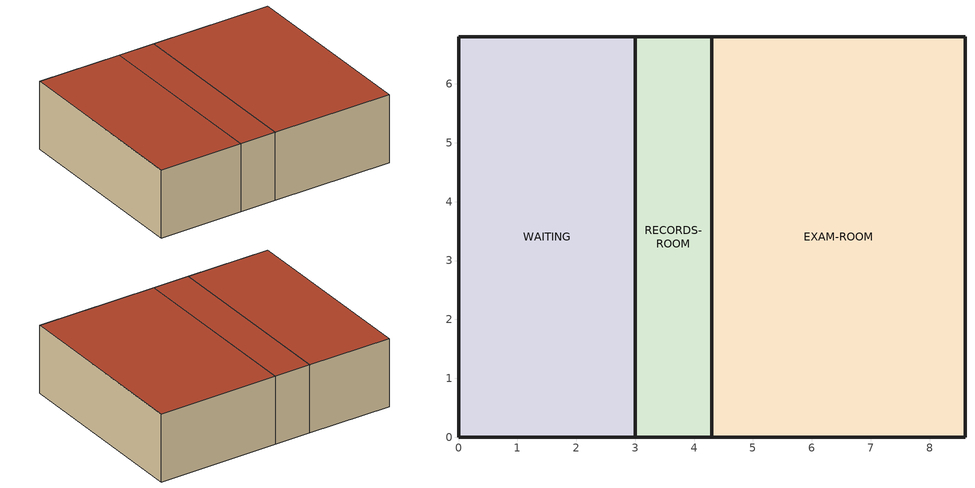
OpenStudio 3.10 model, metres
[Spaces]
WAITING
 floor ground (EW3B03-ConstructionSet Floor): 0,0 0,6.8 3,6.8 3,0 z0
 wall outside (EW3B03-ConstructionSet Wall): 0,6.8 0,0 3,0 3,6.8 0,6.8 z0:2.44
 roof outside (EW3B03-ConstructionSet Roof): 3,0 3,6.8 0,6.8 0,0 z2.44
EXAM-ROOM
 floor ground (EW3B03-ConstructionSet Floor): 4.3,0 4.3,6.8 8.6,6.8 8.6,0 z0
 wall outside (EW3B03-ConstructionSet Wall): 4.3,6.8 4.3,0 8.6,0 8.6,6.8 4.3,6.8 z0:2.44
 roof outside (EW3B03-ConstructionSet Roof): 8.6,0 8.6,6.8 4.3,6.8 4.3,0 z2.44
RECORDS-ROOM
 floor ground (EW3B03-ConstructionSet Floor): 3,0 3,6.8 4.3,6.8 4.3,0 z0
 wall outside (EW3B03-ConstructionSet Wall): 3,6.8 3,0 4.3,0 4.3,6.8 3,6.8 z0:2.44
 roof outside (EW3B03-ConstructionSet Roof): 4.3,0 4.3,6.8 3,6.8 3,0 z2.44
[Building]
multi-cli-3-revit-archicad-openstudio-task-03-windows
[Material]
Name | Roughness | Thickness {m} | Conductivity {W/m-K} | Density {kg/m3} | Specific Heat {J/kg-K}
EW Wall Insulation | MediumSmooth | 0.2 | 0.08 | 160 | 900
EW Roof Insulation | MediumSmooth | 0.24 | 0.055 | 120 | 1000
EW Floor Slab | MediumRough | 0.18 | 1.4 | 2200 | 900
[Construction]
EW3B03-ConstructionSet Wall: EW Wall Insulation
EW3B03-ConstructionSet Roof: EW Roof Insulation
EW3B03-ConstructionSet Floor: EW Floor Slab
[BuildingStory]
Level 1: Nominal Z Coordinate {m}=0
[Space] Building Story=Level 1
Name | Thermal Zone | Design Specification Outdoor Air Object
WAITING | WAITING-ZN | WAITING Outdoor Air
EXAM-ROOM | EXAM-ROOM-ZN | EXAM-ROOM Outdoor Air
RECORDS-ROOM | RECORDS-ROOM-ZN | RECORDS-ROOM Outdoor Air
[ThermalZone] Use Ideal Air Loads=Yes
Name | Thermostat
WAITING-ZN | WAITING Thermostat
EXAM-ROOM-ZN | EXAM-ROOM Thermostat
RECORDS-ROOM-ZN | RECORDS-ROOM Thermostat
[Sizing:Zone] Zone Cooling Design Supply Air Temperature Input Method=SupplyAirTemperature; Zone Cooling Design Supply Air Temperature {C}=14; Zone Cooling Design Supply Air Temperature Difference {deltaC}=11.11; Zone Heating Design Supply Air Temperature Input Method=SupplyAirTemperature; Zone Heating Design Supply Air Temperature {C}=40; Zone Heating Design Supply Air Temperature Difference {deltaC}=11.11; Zone Cooling Design Supply Air Humidity Ratio {kg-H2O/kg-air}=0.0085; Zone Heating Design Supply Air Humidity Ratio {kg-H2O/kg-air}=0.008; Cooling Design Air Flow Method=DesignDay; Heating Design Air Flow Method=DesignDay; Account for Dedicated Outdoor Air System=No; Dedicated Outdoor Air System Control Strategy=NeutralSupplyAir; Dedicated Outdoor Air Low Setpoint Temperature for Design {C}=autosize; Dedicated Outdoor Air High Setpoint Temperature for Design {C}=autosize; Zone Load Sizing Method=Sensible Load Only No Latent Load; Zone Latent Cooling Design Supply Air Humidity Ratio Input Method=HumidityRatioDifference; Zone Cooling Design Supply Air Humidity Ratio Difference {kgWater/kgDryAir}=0.005; Zone Latent Heating Design Supply Air Humidity Ratio Input Method=HumidityRatioDifference; Zone Humidification Design Supply Air Humidity Ratio Difference {kgWater/kgDryAir}=0.005; Sizing Option=Coincident
WAITING-ZN; EXAM-ROOM-ZN; RECORDS-ROOM-ZN
[ThermostatSetpoint:DualSetpoint] Heating Setpoint Temperature Schedule=Heating Setpoint 20C; Cooling Setpoint Temperature Schedule=Cooling Setpoint 24C
WAITING Thermostat; EXAM-ROOM Thermostat; RECORDS-ROOM Thermostat
[People:Definition] Number of People Calculation Method=People/Area; Fraction Radiant=0.3
Name | People per Space Floor Area {person/m2}
WAITING People Definition | 0.18
EXAM-ROOM People Definition | 0.08
RECORDS-ROOM People Definition | 0.02
[People] Activity Level Schedule=Occupant Activity 120W; Multiplier=1
Name | People Definition | Space or SpaceType | Number of People Schedule
WAITING People | WAITING People Definition | WAITING | WAITING-VENTILATION
EXAM-ROOM People | EXAM-ROOM People Definition | EXAM-ROOM | EXAM-VENTILATION
RECORDS-ROOM People | RECORDS-ROOM People Definition | RECORDS-ROOM | RECORDS-LOW-VENTILATION
[Lights:Definition] Design Level Calculation Method=Watts/Area
Name | Watts per Space Floor Area {W/m2}
WAITING Lights Definition | 9
EXAM-ROOM Lights Definition | 10
RECORDS-ROOM Lights Definition | 4
[Lights] Fraction Replaceable=1
Name | Lights Definition | Space or SpaceType | Schedule
WAITING Lights | WAITING Lights Definition | WAITING | WAITING-VENTILATION
EXAM-ROOM Lights | EXAM-ROOM Lights Definition | EXAM-ROOM | EXAM-VENTILATION
RECORDS-ROOM Lights | RECORDS-ROOM Lights Definition | RECORDS-ROOM | RECORDS-LOW-VENTILATION
[ElectricEquipment:Definition] Design Level Calculation Method=Watts/Area
Name | Watts per Space Floor Area {W/m2}
WAITING Equipment Definition | 4
EXAM-ROOM Equipment Definition | 12
RECORDS-ROOM Equipment Definition | 2
[ElectricEquipment]
Name | Electric Equipment Definition | Space or SpaceType | Schedule
WAITING Equipment | WAITING Equipment Definition | WAITING | WAITING-VENTILATION
EXAM-ROOM Equipment | EXAM-ROOM Equipment Definition | EXAM-ROOM | EXAM-VENTILATION
RECORDS-ROOM Equipment | RECORDS-ROOM Equipment Definition | RECORDS-ROOM | RECORDS-LOW-VENTILATION
[DesignSpecification:OutdoorAir] Outdoor Air Method=Sum
Name | Outdoor Air Flow per Person {m3/s-person}
WAITING Outdoor Air | 0.01
EXAM-ROOM Outdoor Air | 0.012
RECORDS-ROOM Outdoor Air | 0.003
[Schedule:Ruleset]
Name | Default Day Schedule
Heating Setpoint 20C | Schedule Day 1
Cooling Setpoint 24C | Schedule Day 2
Occupant Activity 120W | Schedule Day 3
WAITING-VENTILATION | Schedule Day 4
EXAM-VENTILATION | Schedule Day 5
RECORDS-LOW-VENTILATION | Schedule Day 6
[Schedule:Day]
Schedule Day 1: 24, 0, 20
Schedule Day 2: 24, 0, 24
Schedule Day 3: 24, 0, 120
Schedule Day 4; Schedule Day 5: 6, 0, 0.05, 8, 0, 0.5, 18, 0, 1, 22, 0, 0.2, 24, 0, 0.05
Schedule Day 6: 6, 0, 0.05, 8, 0, 0.2, 18, 0, 0.2, 24, 0, 0.05
